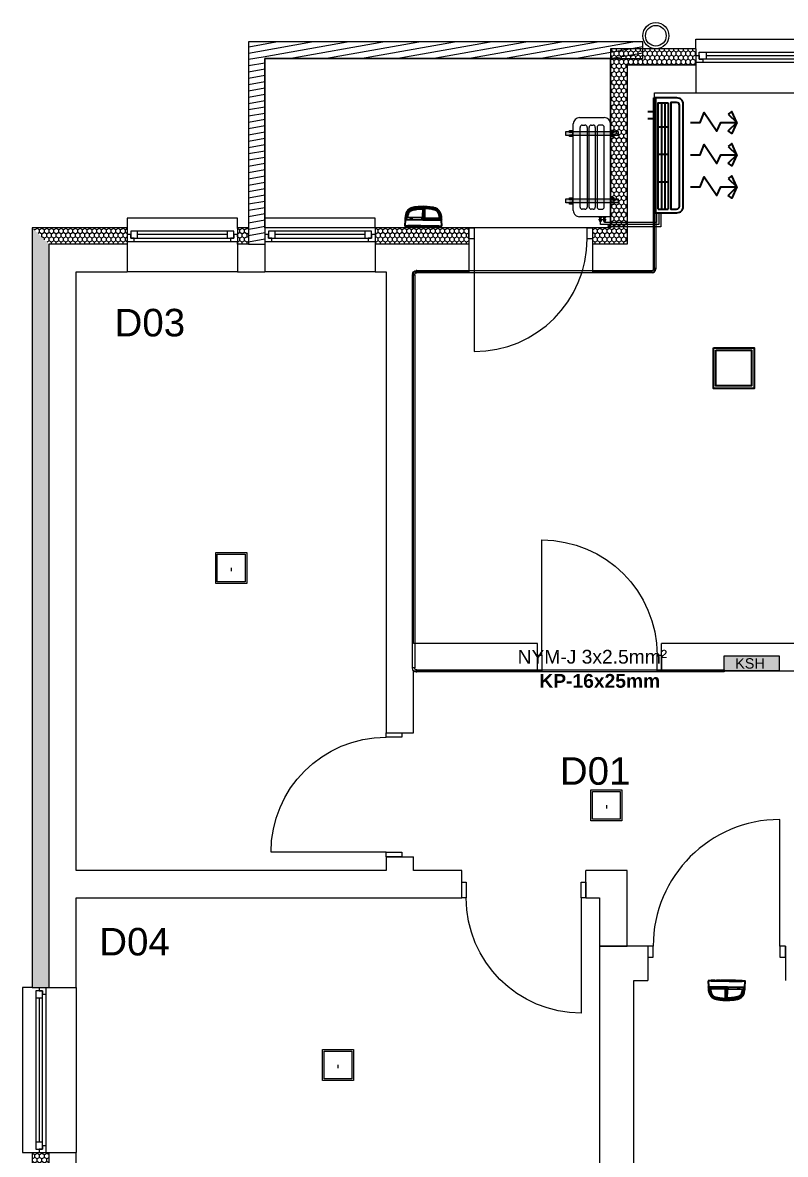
# Model space of a CAD drawing. Header units: feet. Extents: x 2565673 to 2624673, y -122443 to -81443.
# Drawn here: x 2582215 to 2587755, y -101272 to -93049 of the extents above; entities that cross this region are included whole.
import ezdxf

# ---------------------------------------------------------------- set-up
doc = ezdxf.new("R2010")
doc.units = ezdxf.units.FT
doc.header["$MEASUREMENT"] = 0
for name, color, linetype, lineweight in [('00E-Ndriqimi', 5, 'Continuous', 18), ('2DE_PRO_KT', 6, 'Continuous', 15), ('Condensate Pipe', 5, 'Continuous', 5), ('Exterior walls_Pen_No__1', 7, 'Continuous', 5), ('Exterior walls_Pen_No__19', 255, 'Continuous', 5), ('Gas Pipe', 81, 'Continuous', 5), ('Liquid Pipe', 14, 'Continuous', 5), ('Text blocks_Pen_No__2', 8, 'Continuous', 5)]:
    doc.layers.add(name, color=color, linetype=linetype, lineweight=lineweight)
for name, color, linetype in [('00E-Ndriqimi elektrike', 5, 'Continuous'), ('AIR', 7, 'Continuous'), ('AIR-00', 8, 'Continuous'), ('AIR-03', 30, 'Continuous'), ('Columns', 7, 'Continuous'), ('Exterior walls', 7, 'Continuous')]:
    doc.layers.add(name, color=color, linetype=linetype)
for name, color, linetype, lineweight, true_color in [('Annotation - Text_Pen_No__82', 7, 'Continuous', 5, 0xaaaaaa), ('ARCHICAD Doors_Pen_No__82', 7, 'Continuous', 5, 0xaaaaaa), ('ARCHICAD Windows_Pen_No__82', 7, 'Continuous', 5, 0xaaaaaa), ('Columns_Pen_No__82', 7, 'Continuous', 5, 0xaaaaaa), ('Exterior walls_Pen_No__119', 7, 'Continuous', 5, 0xdecbcb), ('Exterior walls_Pen_No__82', 7, 'Continuous', 5, 0xaaaaaa), ('Structural - Bearing_Pen_No__82', 7, 'Continuous', 5, 0xaaaaaa), ('Text blocks_Pen_No__82', 7, 'Continuous', 5, 0xaaaaaa)]:
    doc.layers.add(name, color=color, linetype=linetype, lineweight=lineweight, true_color=true_color)
doc.styles.add('CP_ATTR', font='arial.ttf')
doc.styles.add('GENERATED_STYLE_1', font='arial.ttf')
doc.styles.add('GENERATED_STYLE_2', font='arialbd.ttf')
pattern_1 = [(90, (2247653.822, -76424.967), (-34.641016, 0), [20, -40]), (90, (2247636.502, -76394.967), (-34.641016, 0), [20, -40]), (150, (2247653.822, -76404.967), (17.320508, 30), [20, -40]), (150, (2247619.18, -76404.967), (17.320508, 30), [20, -40]), (210, (2247653.822, -76424.967), (-17.320508, 30), [20, -40]), (210, (2247619.18, -76424.967), (-17.320508, 30), [20, -40])]
pattern_2 = [(10, (2247653.822, -76424.967), (-7.814168, 44.316348), [])]

# ---------------------------------------------------------------- blocks, each defined once
blk = doc.blocks.new('Window 22_4')
at = {"layer": 'ARCHICAD Windows_Pen_No__82', "color": 253, "linetype": 'Continuous', "lineweight": 5, "true_color": 0xaaaaaa}
for p, q in [((-500, 50), (-500, 120)), ((-500, 120), (500, 120)), ((500, 120), (500, 50)), ((-500, 50), (-500, 0)), ((-500, 0), (-475, 0)), ((-500, 0), (-500, -50)), ((-500, 0), (-500, -50)), ((-475, 25), (-425, 25)), ((-475, -25), (-475, 25)), ((-475, 0), (-475, -25)), ((-425, 25), (425, 25)), ((-425, 25), (-425, -25)), ((-425, 25), (425, 25)), ((-425, 0), (425, 0)), ((425, -25), (425, 25)), ((425, 25), (475, 25)), ((475, 25), (475, -25)), ((475, -25), (475, 0)), ((475, 0), (500, 0)), ((500, 50), (500, 0)), ((500, 0), (500, -50)), ((500, 0), (500, -50)), ((-450, -50), (-500, -50)), ((-500, -50), (-500, -70)), ((-500, -70), (-500, -270)), ((-475, -25), (-450, -25)), ((-425, -25), (-475, -25)), ((-450, -25), (-450, -50)), ((450, -50), (-450, -50)), ((425, -25), (-425, -25)), ((475, -25), (425, -25)), ((450, -50), (450, -25)), ((450, -25), (475, -25)), ((500, -50), (450, -50)), ((500, -50), (500, -70)), ((500, -70), (500, -270)), ((-500, -270), (500, -270))]:
    blk.add_line(p, q, dxfattribs=at)
blk = doc.blocks.new('Wall_10', base_point=(2592624.9, -93239.2))
at = {"layer": 'Exterior walls_Pen_No__82', "linetype": 'Continuous', "lineweight": 5, "true_color": 0xaaaaaa}
h = blk.add_hatch(dxfattribs=at)
h.set_pattern_fill('STYROFOAM_SM_INSULATION', color=253, style=0, pattern_type=2)
h.set_pattern_definition(pattern_1)
h.paths.add_polyline_path([(2586484.9, -93239.2), (2586604.9, -93359.2), (2587104.9, -93359.2), (2587104.9, -93339.2), (2587104.9, -93289.2), (2587104.9, -93239.2)])
at = {"layer": 'Exterior walls_Pen_No__82', "color": 253, "linetype": 'Continuous', "lineweight": 5, "true_color": 0xaaaaaa}
for p, q in [((2587104.9, -93239.2), (2587104.9, -93289.2)), ((2587104.9, -93289.2), (2587104.9, -93339.2)), ((2587104.9, -93359.2), (2586604.9, -93359.2)), ((2587104.9, -93339.2), (2587104.9, -93359.2)), ((2587104.9, -93359.2), (2587104.9, -93559.2))]:
    blk.add_line(p, q, dxfattribs=at)
at = {"layer": 'Exterior walls_Pen_No__82', "color": 253, "linetype": 'Continuous', "lineweight": 5, "true_color": 0xaaaaaa, "flags": 128}
for points in [[(2587104.9, -93239.2), (2586484.9, -93239.2)], [(2586804.9, -93559.2), (2587104.9, -93559.2)]]:
    blk.add_lwpolyline(points, dxfattribs=at)
at = {"layer": 'ARCHICAD Windows_Pen_No__82', "color": 253, "linetype": 'Continuous', "lineweight": 5, "true_color": 0xaaaaaa, "zscale": 1000}
blk.add_blockref('Window 22_4', (2587604.9, -93289.2), dxfattribs=at)
blk = doc.blocks.new('Wall_11', base_point=(2586484.9, -93239.2))
at = {"layer": 'Exterior walls_Pen_No__82', "linetype": 'Continuous', "lineweight": 5, "true_color": 0xaaaaaa}
h = blk.add_hatch(dxfattribs=at)
h.set_pattern_fill('STYROFOAM_SM_INSULATION', color=253, style=0, pattern_type=2)
h.set_pattern_definition(pattern_1)
h.paths.add_polyline_path([(2586484.9, -93239.2), (2586484.9, -94539.2), (2586604.9, -94659.2), (2586604.9, -93359.2)])
at = {"layer": 'Exterior walls_Pen_No__82', "color": 253, "linetype": 'Continuous', "lineweight": 5, "true_color": 0xaaaaaa}
blk.add_line((2586604.9, -93359.2), (2586604.9, -94659.2), dxfattribs=at)
at = {"layer": 'Exterior walls_Pen_No__82', "color": 253, "linetype": 'Continuous', "lineweight": 5, "true_color": 0xaaaaaa, "flags": 128}
for points in [[(2586484.9, -93239.2), (2586484.9, -94539.2)], [(2586804.9, -94859.2), (2586804.9, -93559.2)]]:
    blk.add_lwpolyline(points, dxfattribs=at)
blk = doc.blocks.new('Window 22_3')
at = {"layer": 'ARCHICAD Windows_Pen_No__82', "color": 253, "linetype": 'Continuous', "lineweight": 5, "true_color": 0xaaaaaa}
for p, q in [((-400, 50), (-400, 120)), ((-400, 120), (400, 120)), ((400, 120), (400, 50)), ((-400, 50), (-400, 0)), ((-400, 0), (-375, 0)), ((-400, 0), (-400, -50)), ((-400, 0), (-400, -50)), ((-375, 25), (-325, 25)), ((-375, -25), (-375, 25)), ((-375, 0), (-375, -25)), ((-325, 25), (325, 25)), ((-325, 25), (-325, -25)), ((-325, 25), (325, 25)), ((-325, 0), (325, 0)), ((325, -25), (325, 25)), ((325, 25), (375, 25)), ((375, 25), (375, -25)), ((375, -25), (375, 0)), ((375, 0), (400, 0)), ((400, 50), (400, 0)), ((400, 0), (400, -50)), ((400, 0), (400, -50)), ((-350, -50), (-400, -50)), ((-400, -50), (-400, -70)), ((-400, -70), (-400, -270)), ((-375, -25), (-350, -25)), ((-325, -25), (-375, -25)), ((-350, -25), (-350, -50)), ((350, -50), (-350, -50)), ((325, -25), (-325, -25)), ((375, -25), (325, -25)), ((350, -50), (350, -25)), ((350, -25), (375, -25)), ((400, -50), (350, -50)), ((400, -50), (400, -70)), ((400, -70), (400, -270)), ((-400, -270), (400, -270))]:
    blk.add_line(p, q, dxfattribs=at)
blk = doc.blocks.new('Storefront with Transom 22')
at = {"layer": 'ARCHICAD Doors_Pen_No__82', "color": 253, "linetype": 'Continuous', "lineweight": 5, "true_color": 0xaaaaaa}
for p, q in [((410, 0), (410, 820)), ((-450, 40), (-450, 240)), ((450, 40), (450, 240)), ((-450, 0), (-450, 40)), ((-450, -80), (-450, 0)), ((-450, 0), (-410, 0)), ((-450, -80), (-450, 0)), ((-450, -80), (-450, 0)), ((-410, 0), (-410, -80)), ((410, -80), (410, 0)), ((410, 0), (450, 0)), ((450, 0), (450, 40)), ((450, 0), (450, -80)), ((450, -80), (450, 0)), ((450, -80), (450, 0)), ((-410, -80), (-450, -80)), ((450, -80), (410, -80))]:
    blk.add_line(p, q, dxfattribs=at)
blk.add_arc((410, 0), 820, 90, 180, dxfattribs=at)
blk = doc.blocks.new('Wall_12', base_point=(2586484.9, -94539.2))
at = {"layer": 'Exterior walls_Pen_No__82', "linetype": 'Continuous', "lineweight": 5, "true_color": 0xaaaaaa}
h = blk.add_hatch(dxfattribs=at)
h.set_pattern_fill('STYROFOAM_SM_INSULATION', color=253, style=0, pattern_type=2)
h.set_pattern_definition(pattern_1)
h.paths.add_polyline_path([(2582974.9, -94539.2), (2582284.9, -94539.2), (2582404.9, -94659.2), (2582974.9, -94659.2), (2582974.9, -94639.2), (2582974.9, -94589.2)])
h = blk.add_hatch(dxfattribs=at)
h.set_pattern_fill('STYROFOAM_SM_INSULATION', color=253, style=0, pattern_type=2)
h.set_pattern_definition(pattern_1)
h.paths.add_polyline_path([(2583774.9, -94539.2), (2583774.9, -94589.2), (2583774.9, -94639.2), (2583774.9, -94659.2), (2583854.9, -94659.2), (2583854.9, -94539.2)])
h = blk.add_hatch(dxfattribs=at)
h.set_pattern_fill('STYROFOAM_SM_INSULATION', color=253, style=0, pattern_type=2)
h.set_pattern_definition(pattern_1)
h.paths.add_polyline_path([(2584774.9, -94589.2), (2584774.9, -94639.2), (2584774.9, -94659.2), (2585454.9, -94659.2), (2585454.9, -94539.2), (2584774.9, -94539.2)])
h = blk.add_hatch(dxfattribs=at)
h.set_pattern_fill('STYROFOAM_SM_INSULATION', color=253, style=0, pattern_type=2)
h.set_pattern_definition(pattern_1)
h.paths.add_polyline_path([(2586484.9, -94539.2), (2586354.9, -94539.2), (2586354.9, -94659.2), (2586604.9, -94659.2)])
at = {"layer": 'Exterior walls_Pen_No__82', "color": 253, "linetype": 'Continuous', "lineweight": 5, "true_color": 0xaaaaaa}
for p, q in [((2582974.9, -94539.2), (2582974.9, -94589.2)), ((2583774.9, -94539.2), (2583774.9, -94589.2)), ((2583854.9, -94539.2), (2583854.9, -94659.2)), ((2583974.9, -94539.2), (2583974.9, -94589.2)), ((2584774.9, -94539.2), (2584774.9, -94589.2)), ((2585454.9, -94539.2), (2585454.9, -94619.2)), ((2586354.9, -94539.2), (2586354.9, -94619.2)), ((2582974.9, -94589.2), (2582974.9, -94639.2)), ((2582974.9, -94639.2), (2582974.9, -94659.2)), ((2583774.9, -94589.2), (2583774.9, -94639.2)), ((2583774.9, -94639.2), (2583774.9, -94659.2)), ((2583974.9, -94589.2), (2583974.9, -94639.2)), ((2583974.9, -94639.2), (2583974.9, -94659.2)), ((2584774.9, -94589.2), (2584774.9, -94639.2)), ((2584774.9, -94639.2), (2584774.9, -94659.2)), ((2585454.9, -94619.2), (2585454.9, -94659.2)), ((2586354.9, -94619.2), (2586354.9, -94659.2)), ((2582974.9, -94659.2), (2582404.9, -94659.2)), ((2582974.9, -94659.2), (2582974.9, -94859.2)), ((2583854.9, -94659.2), (2583774.9, -94659.2)), ((2583774.9, -94659.2), (2583774.9, -94859.2)), ((2583854.9, -94659.2), (2583974.9, -94659.2)), ((2583974.9, -94659.2), (2583974.9, -94859.2)), ((2585454.9, -94659.2), (2584774.9, -94659.2)), ((2584774.9, -94659.2), (2584774.9, -94859.2)), ((2585454.9, -94659.2), (2585454.9, -94859.2)), ((2586604.9, -94659.2), (2586354.9, -94659.2)), ((2586354.9, -94659.2), (2586354.9, -94859.2))]:
    blk.add_line(p, q, dxfattribs=at)
at = {"layer": 'Exterior walls_Pen_No__82', "color": 253, "linetype": 'Continuous', "lineweight": 5, "true_color": 0xaaaaaa, "flags": 128}
for points in [[(2582974.9, -94539.2), (2582284.9, -94539.2)], [(2583854.9, -94539.2), (2583774.9, -94539.2)], [(2585454.9, -94539.2), (2584774.9, -94539.2)], [(2586484.9, -94539.2), (2586354.9, -94539.2)], [(2582604.9, -94859.2), (2582974.9, -94859.2)], [(2583774.9, -94859.2), (2583974.9, -94859.2)], [(2584774.9, -94859.2), (2584854.9, -94859.2)], [(2585054.9, -94859.2), (2585454.9, -94859.2)], [(2586354.9, -94859.2), (2586804.9, -94859.2)]]:
    blk.add_lwpolyline(points, dxfattribs=at)
at = {"layer": 'ARCHICAD Doors_Pen_No__82', "color": 253, "linetype": 'Continuous', "lineweight": 5, "true_color": 0xaaaaaa, "zscale": 1000, "rotation": 180}
blk.add_blockref('Storefront with Transom 22', (2585904.9, -94619.2), dxfattribs=at)
at = {"layer": 'ARCHICAD Windows_Pen_No__82', "color": 253, "linetype": 'Continuous', "lineweight": 5, "true_color": 0xaaaaaa, "xscale": -1, "zscale": 1000}
for p in [(2583374.9, -94589.2), (2584374.9, -94589.2)]:
    blk.add_blockref('Window 22_3', p, dxfattribs=at)
blk = doc.blocks.new('Window 22_2')
at = {"layer": 'ARCHICAD Windows_Pen_No__82', "color": 253, "linetype": 'Continuous', "lineweight": 5, "true_color": 0xaaaaaa}
for p, q in [((-600, 50), (-600, 120)), ((-600, 120), (600, 120)), ((600, 120), (600, 50)), ((-600, 50), (-600, 0)), ((-600, 0), (-575, 0)), ((-600, 0), (-600, -50)), ((-600, 0), (-600, -50)), ((-575, 25), (-525, 25)), ((-575, -25), (-575, 25)), ((-575, 0), (-575, -25)), ((-525, 25), (525, 25)), ((-525, 25), (-525, -25)), ((-525, 25), (525, 25)), ((-525, 0), (525, 0)), ((525, -25), (525, 25)), ((525, 25), (575, 25)), ((575, 25), (575, -25)), ((575, -25), (575, 0)), ((575, 0), (600, 0)), ((600, 50), (600, 0)), ((600, 0), (600, -50)), ((600, 0), (600, -50)), ((-550, -50), (-600, -50)), ((-600, -50), (-600, -70)), ((-600, -70), (-600, -270)), ((-575, -25), (-550, -25)), ((-525, -25), (-575, -25)), ((-550, -25), (-550, -50)), ((550, -50), (-550, -50)), ((525, -25), (-525, -25)), ((575, -25), (525, -25)), ((550, -50), (550, -25)), ((550, -25), (575, -25)), ((600, -50), (550, -50)), ((600, -50), (600, -70)), ((600, -70), (600, -270)), ((-600, -270), (600, -270))]:
    blk.add_line(p, q, dxfattribs=at)
blk = doc.blocks.new('Wall_13', base_point=(2582284.9, -94539.2))
at = {"layer": 'Exterior walls_Pen_No__82', "linetype": 'Continuous', "lineweight": 5, "true_color": 0xaaaaaa}
h = blk.add_hatch(dxfattribs=at)
h.set_pattern_fill('STYROFOAM_SM_INSULATION', color=253, style=0, pattern_type=2)
h.set_pattern_definition(pattern_1)
h.paths.add_polyline_path([(2582284.9, -100059.2), (2582334.9, -100059.2), (2582384.9, -100059.2), (2582404.9, -100059.2), (2582404.9, -94659.2), (2582284.9, -94539.2)])
h = blk.add_hatch(dxfattribs=at)
h.set_pattern_fill('STYROFOAM_SM_INSULATION', color=253, style=0, pattern_type=2)
h.set_pattern_definition(pattern_1)
h.paths.add_polyline_path([(2582284.9, -101259.2), (2582284.9, -102409.2), (2582334.9, -102409.2), (2582384.9, -102409.2), (2582404.9, -102409.2), (2582404.9, -101259.2), (2582384.9, -101259.2), (2582334.9, -101259.2)])
at = {"layer": 'Exterior walls_Pen_No__82', "color": 253, "linetype": 'Continuous', "lineweight": 5, "true_color": 0xaaaaaa}
for p, q in [((2582404.9, -94659.2), (2582404.9, -100059.2)), ((2582284.9, -100059.2), (2582334.9, -100059.2)), ((2582334.9, -100059.2), (2582384.9, -100059.2)), ((2582384.9, -100059.2), (2582404.9, -100059.2)), ((2582404.9, -100059.2), (2582604.9, -100059.2)), ((2582284.9, -101259.2), (2582334.9, -101259.2)), ((2582334.9, -101259.2), (2582384.9, -101259.2)), ((2582384.9, -101259.2), (2582404.9, -101259.2)), ((2582404.9, -101259.2), (2582404.9, -102409.2)), ((2582404.9, -101259.2), (2582604.9, -101259.2))]:
    blk.add_line(p, q, dxfattribs=at)
at = {"layer": 'Exterior walls_Pen_No__82', "color": 253, "linetype": 'Continuous', "lineweight": 5, "true_color": 0xaaaaaa, "flags": 128}
for points in [[(2582284.9, -94539.2), (2582284.9, -100059.2)], [(2582604.9, -99209.2), (2582604.9, -94859.2)], [(2582604.9, -100059.2), (2582604.9, -99409.2)], [(2582284.9, -101259.2), (2582284.9, -102409.2)], [(2582604.9, -101859.2), (2582604.9, -101259.2)]]:
    blk.add_lwpolyline(points, dxfattribs=at)
at = {"layer": 'ARCHICAD Windows_Pen_No__82', "color": 253, "linetype": 'Continuous', "lineweight": 5, "true_color": 0xaaaaaa, "xscale": -1, "zscale": 1000, "rotation": 90}
blk.add_blockref('Window 22_2', (2582334.9, -100659.2), dxfattribs=at)
blk = doc.blocks.new('Storefront with Transom 22_4')
at = {"layer": 'ARCHICAD Doors_Pen_No__82', "color": 253, "linetype": 'Continuous', "lineweight": 5, "true_color": 0xaaaaaa}
for p, q in [((460, 0), (460, 920)), ((-500, 0), (-500, -80)), ((-460, 0), (-500, 0)), ((-500, 0), (-500, -80)), ((-500, 0), (-500, -80)), ((-460, -80), (-460, 0)), ((460, 0), (460, -80)), ((500, 0), (460, 0)), ((500, -80), (500, 0)), ((500, 0), (500, -80)), ((500, 0), (500, -80)), ((-500, -80), (-460, -80)), ((-500, -80), (-500, -250)), ((460, -80), (500, -80)), ((500, -80), (500, -250))]:
    blk.add_line(p, q, dxfattribs=at)
blk.add_arc((460, 0), 920, 90, 180, dxfattribs=at)
blk = doc.blocks.new('Wall_38', base_point=(2600504.9, -100009.2))
at = {"layer": 'Exterior walls_Pen_No__82', "color": 253, "linetype": 'Continuous', "lineweight": 5, "true_color": 0xaaaaaa}
for p, q in [((2586754.9, -99759.2), (2586754.9, -99839.2)), ((2587754.9, -99759.2), (2587754.9, -99839.2)), ((2586754.9, -99839.2), (2586754.9, -100009.2)), ((2587754.9, -99839.2), (2587754.9, -100009.2))]:
    blk.add_line(p, q, dxfattribs=at)
at = {"layer": 'Exterior walls_Pen_No__82', "color": 253, "linetype": 'Continuous', "lineweight": 5, "true_color": 0xaaaaaa, "flags": 128}
for points in [[(2586754.9, -99759.2), (2586404.9, -99759.2)], [(2586654.9, -100009.2), (2586754.9, -100009.2)]]:
    blk.add_lwpolyline(points, dxfattribs=at)
at = {"layer": 'ARCHICAD Doors_Pen_No__82', "color": 253, "linetype": 'Continuous', "lineweight": 5, "true_color": 0xaaaaaa, "zscale": 1000}
blk.add_blockref('Storefront with Transom 22_4', (2587254.9, -99759.2), dxfattribs=at)
blk = doc.blocks.new('Wall_39', base_point=(2586654.9, -100009.2))
at = {"layer": 'Exterior walls_Pen_No__82', "color": 253, "linetype": 'Continuous', "lineweight": 5, "true_color": 0xaaaaaa, "flags": 128}
for points in [[(2586404.9, -99759.2), (2586404.9, -101859.2)], [(2586654.9, -101859.2), (2586654.9, -100009.2)]]:
    blk.add_lwpolyline(points, dxfattribs=at)
blk = doc.blocks.new('Wall_45', base_point=(2586604.9, -99759.2))
at = {"layer": 'Exterior walls_Pen_No__82', "color": 253, "linetype": 'Continuous', "lineweight": 5, "true_color": 0xaaaaaa, "flags": 128}
for points in [[(2586604.9, -99759.2), (2586604.9, -99209.2)], [(2586404.9, -99409.2), (2586404.9, -99759.2)], [(2586404.9, -99759.2), (2586604.9, -99759.2)]]:
    blk.add_lwpolyline(points, dxfattribs=at)
blk = doc.blocks.new('Entrance Door 22_4')
at = {"layer": 'ARCHICAD Doors_Pen_No__82', "color": 253, "linetype": 'Continuous', "lineweight": 5, "true_color": 0xaaaaaa}
for p, q in [((418, 0), (418, 836)), ((-418, 0), (-450, 0)), ((-450, 0), (-450, -115)), ((-450, 0), (-450, -115)), ((-450, 0), (-450, -115)), ((-418, -115), (-418, 0)), ((450, 0), (418, 0)), ((418, 0), (418, -115)), ((450, -115), (450, 0)), ((450, 0), (450, -115)), ((450, 0), (450, -115)), ((-450, -115), (-418, -115)), ((-450, -115), (-450, -200)), ((418, -115), (450, -115)), ((450, -115), (450, -200))]:
    blk.add_line(p, q, dxfattribs=at)
blk.add_arc((418, 0), 836, 90, 180, dxfattribs=at)
blk = doc.blocks.new('Wall_46', base_point=(2586604.9, -99209.2))
at = {"layer": 'Exterior walls_Pen_No__82', "color": 253, "linetype": 'Continuous', "lineweight": 5, "true_color": 0xaaaaaa}
for p, q in [((2585404.9, -99294.2), (2585404.9, -99209.2)), ((2586304.9, -99294.2), (2586304.9, -99209.2)), ((2585404.9, -99409.2), (2585404.9, -99294.2)), ((2586304.9, -99409.2), (2586304.9, -99294.2))]:
    blk.add_line(p, q, dxfattribs=at)
at = {"layer": 'Exterior walls_Pen_No__82', "color": 253, "linetype": 'Continuous', "lineweight": 5, "true_color": 0xaaaaaa, "flags": 128}
for points in [[(2584854.9, -99209.2), (2582604.9, -99209.2)], [(2585404.9, -99209.2), (2585054.9, -99209.2)], [(2586604.9, -99209.2), (2586304.9, -99209.2)], [(2582604.9, -99409.2), (2585404.9, -99409.2)], [(2586304.9, -99409.2), (2586404.9, -99409.2)]]:
    blk.add_lwpolyline(points, dxfattribs=at)
at = {"layer": 'ARCHICAD Doors_Pen_No__82', "color": 253, "linetype": 'Continuous', "lineweight": 5, "true_color": 0xaaaaaa, "xscale": -1, "zscale": 1000, "rotation": 180}
blk.add_blockref('Entrance Door 22_4', (2585854.9, -99409.2), dxfattribs=at)
blk = doc.blocks.new('Wall_47', base_point=(2585054.9, -99209.2))
at = {"layer": 'Exterior walls_Pen_No__82', "color": 253, "linetype": 'Continuous', "lineweight": 5, "true_color": 0xaaaaaa}
for p, q in [((2584854.9, -98209.2), (2584969.9, -98209.2)), ((2584969.9, -98209.2), (2585054.9, -98209.2)), ((2584854.9, -99109.2), (2584969.9, -99109.2)), ((2584969.9, -99109.2), (2585054.9, -99109.2))]:
    blk.add_line(p, q, dxfattribs=at)
at = {"layer": 'Exterior walls_Pen_No__82', "color": 253, "linetype": 'Continuous', "lineweight": 5, "true_color": 0xaaaaaa, "flags": 128}
for points in [[(2584854.9, -94859.2), (2584854.9, -98209.2)], [(2585054.9, -97559.2), (2585054.9, -94859.2)], [(2585054.9, -98209.2), (2585054.9, -97759.2)], [(2584854.9, -99109.2), (2584854.9, -99209.2)], [(2585054.9, -99209.2), (2585054.9, -99109.2)]]:
    blk.add_lwpolyline(points, dxfattribs=at)
at = {"layer": 'ARCHICAD Doors_Pen_No__82', "color": 253, "linetype": 'Continuous', "lineweight": 5, "true_color": 0xaaaaaa, "xscale": -1, "zscale": 1000, "rotation": 90}
blk.add_blockref('Entrance Door 22_4', (2584854.9, -98659.2), dxfattribs=at)
blk = doc.blocks.new('Entrance Door 22_3')
at = {"layer": 'ARCHICAD Doors_Pen_No__82', "color": 253, "linetype": 'Continuous', "lineweight": 5, "true_color": 0xaaaaaa}
for p, q in [((418, 0), (418, 836)), ((-450, 0), (-450, 85)), ((450, 0), (450, 85)), ((-418, 0), (-450, 0)), ((-450, 0), (-450, -115)), ((-450, -115), (-450, 0)), ((-450, -115), (-450, 0)), ((-418, -115), (-418, 0)), ((450, 0), (418, 0)), ((418, 0), (418, -115)), ((450, -115), (450, 0)), ((450, -115), (450, 0)), ((450, -115), (450, 0)), ((-450, -115), (-418, -115)), ((418, -115), (450, -115))]:
    blk.add_line(p, q, dxfattribs=at)
blk.add_arc((418, 0), 836, 90, 180, dxfattribs=at)
blk = doc.blocks.new('Wall_48', base_point=(2585054.9, -97759.2))
at = {"layer": 'Exterior walls_Pen_No__82', "color": 253, "linetype": 'Continuous', "lineweight": 5, "true_color": 0xaaaaaa}
for p, q in [((2585954.9, -97644.2), (2585954.9, -97559.2)), ((2586854.9, -97644.2), (2586854.9, -97559.2)), ((2585954.9, -97759.2), (2585954.9, -97644.2)), ((2586854.9, -97759.2), (2586854.9, -97644.2))]:
    blk.add_line(p, q, dxfattribs=at)
at = {"layer": 'Exterior walls_Pen_No__82', "color": 253, "linetype": 'Continuous', "lineweight": 5, "true_color": 0xaaaaaa, "flags": 128}
for points in [[(2585954.9, -97559.2), (2585054.9, -97559.2)], [(2589704.9, -97559.2), (2586854.9, -97559.2)], [(2585054.9, -97759.2), (2585954.9, -97759.2)], [(2586854.9, -97759.2), (2587854.9, -97759.2)], [(2588004.9, -97759.2), (2589704.9, -97759.2)]]:
    blk.add_lwpolyline(points, dxfattribs=at)
at = {"layer": 'ARCHICAD Doors_Pen_No__82', "color": 253, "linetype": 'Continuous', "lineweight": 5, "true_color": 0xaaaaaa, "xscale": -1, "zscale": 1000}
blk.add_blockref('Entrance Door 22_3', (2586404.9, -97644.2), dxfattribs=at)
blk = doc.blocks.new('Wall_63', base_point=(2586719.2, -93189.2))
at = {"layer": 'Exterior walls', "linetype": 'Continuous', "lineweight": 0, "true_color": 0xffffff}
h = blk.add_hatch(dxfattribs=at)
h.set_pattern_fill('WOOD', style=0, pattern_type=2)
h.set_pattern_definition(pattern_2)
h.paths.add_polyline_path([(2586719.2, -93189.2), (2583854.9, -93189.2), (2583974.9, -93309.2), (2586719.2, -93309.2)])
at = {"layer": 'Exterior walls_Pen_No__82', "color": 253, "linetype": 'Continuous', "lineweight": 5, "true_color": 0xaaaaaa, "flags": 128}
for points in [[(2586719.2, -93189.2), (2583854.9, -93189.2)], [(2586719.2, -93309.2), (2586719.2, -93189.2)], [(2583974.9, -93309.2), (2586719.2, -93309.2)]]:
    blk.add_lwpolyline(points, dxfattribs=at)
blk = doc.blocks.new('Wall_64', base_point=(2583854.9, -93189.2))
at = {"layer": 'Exterior walls', "linetype": 'Continuous', "lineweight": 0, "true_color": 0xffffff}
h = blk.add_hatch(dxfattribs=at)
h.set_pattern_fill('WOOD', style=0, pattern_type=2)
h.set_pattern_definition(pattern_2)
h.paths.add_polyline_path([(2583854.9, -93189.2), (2583854.9, -94539.2), (2583974.9, -94539.2), (2583974.9, -93309.2)])
h = blk.add_hatch(dxfattribs=at)
h.set_pattern_fill('WOOD', style=0, pattern_type=2)
h.set_pattern_definition(pattern_2)
h.paths.add_polyline_path([(2583854.9, -94659.2), (2583974.9, -94659.2), (2583974.9, -94539.2), (2583854.9, -94539.2)])
at = {"layer": 'Exterior walls_Pen_No__82', "color": 253, "linetype": 'Continuous', "lineweight": 5, "true_color": 0xaaaaaa}
for p, q in [((2583854.9, -94539.2), (2583854.9, -94659.2)), ((2583854.9, -94659.2), (2583974.9, -94659.2))]:
    blk.add_line(p, q, dxfattribs=at)
at = {"layer": 'Exterior walls_Pen_No__82', "color": 253, "linetype": 'Continuous', "lineweight": 5, "true_color": 0xaaaaaa, "flags": 128}
for points in [[(2583854.9, -93189.2), (2583854.9, -94539.2)], [(2583974.9, -94539.2), (2583974.9, -93309.2)]]:
    blk.add_lwpolyline(points, dxfattribs=at)
blk = doc.blocks.new('Column_3', base_point=(2586814.2, -93144.2))
at = {"layer": 'Columns_Pen_No__82', "color": 253, "linetype": 'Continuous', "lineweight": 5, "true_color": 0xaaaaaa}
for radius in [95, 75]:
    blk.add_circle((2586814.2, -93144.2), radius, dxfattribs=at)
blk = doc.blocks.new('CARRIER-W18-24 (FCD)')
at = {"layer": 'AIR-00'}
for p, q in [((-0.4747, -0.025), (-0.4747, -0.1)), ((0.3003, -0.05), (-0.4747, -0.05)), ((0.3003, -0.075), (-0.4747, -0.075)), ((-0.2747, -0.025), (-0.2747, -0.1)), ((-0.0747, -0.025), (-0.0747, -0.1)), ((0.1253, -0.025), (0.1253, -0.1)), ((0.3003, -0.1), (-0.4747, -0.1))]:
    blk.add_line(p, q, dxfattribs=at)
for points in [[(-0.4747, -0.025), (0.3003, -0.025), (0.3003, -0.1)], [(-0.3125, -0.2615), (-0.3125, -0.3311), (-0.2389, -0.3603), (-0.3755, -0.4524), (-0.3125, -0.4813), (-0.3125, -0.598)], [(-0.0781, -0.2615), (-0.0781, -0.3311), (-0.0045, -0.3603), (-0.1411, -0.4524), (-0.0781, -0.4813), (-0.0781, -0.598)], [(0.1563, -0.2615), (0.1563, -0.3311), (0.2299, -0.3603), (0.0933, -0.4524), (0.1563, -0.4813), (0.1563, -0.598)]]:
    blk.add_lwpolyline(points, dxfattribs=at)
blk.add_lwpolyline([(-0.4529, -0.1805), (0.2812, -0.1805, 0.414214), (0.3016, -0.1601), (0.3016, -0.1193), (-0.4733, -0.1193), (-0.4733, -0.1601, 0.414214)], format="xyb", close=True, dxfattribs=at)
for points in [[(-0.3734, -0.5351), (-0.3125, -0.598), (-0.3933, -0.5612)], [(-0.2516, -0.5351), (-0.3125, -0.598), (-0.2317, -0.5612)], [(-0.139, -0.5351), (-0.0781, -0.598), (-0.1589, -0.5612)], [(-0.0172, -0.5351), (-0.0781, -0.598), (0.0026, -0.5612)], [(0.0953, -0.5351), (0.1563, -0.598), (0.0755, -0.5612)], [(0.2172, -0.5351), (0.1563, -0.598), (0.237, -0.5612)]]:
    blk.add_lwpolyline(points, close=True, dxfattribs=at)
at = {"layer": 'AIR-03'}
for p, q in [((0.335, 0), (-0.5, 0)), ((-0.5, 0), (-0.5, -0.163)), ((0.185, 0.05), (0.185, 0)), ((0.235, 0.05), (0.235, 0))]:
    blk.add_line(p, q, dxfattribs=at)
blk.add_lwpolyline([(-0.5, 0), (-0.5, -0.163, 0.414214), (-0.455, -0.208), (0.29, -0.208, 0.414214), (0.335, -0.163), (0.335, 0)], format="xyb", dxfattribs=at)
blk = doc.blocks.new('NJS12')
at = {"layer": 'Exterior walls_Pen_No__119', "linetype": 'Continuous', "lineweight": 0, "true_color": 0xeee4e4}
for points in [[(-251.9, 55), (-252, -325), (-282.5, -325), (-282.5, 55)], [(237.5, 55), (237.5, -325), (207, -325), (206.9, 55)]]:
    blk.add_hatch(color=254, dxfattribs=at).paths.add_polyline_path(points)
at = {"color": 3, "lineweight": 13}
for p, q in [((-382.5, -225), (-382.5, -45)), ((-337.5, 0), (337.5, 0)), ((337.5, 0), (337.5, -225)), ((292.5, -270), (-337.5, -270))]:
    blk.add_line(p, q, dxfattribs=at)
at = {"color": 3}
for p, q in [((-328.1, -61.3), (-328.1, -80.8)), ((266.9, -45), (-311.8, -45)), ((283.2, -80.8), (283.2, -61.3)), ((-328.1, -139.5), (-328.1, -126.5)), ((-311.8, -97.1), (266.9, -97.1)), ((-311.8, -110.2), (266.9, -110.2)), ((266.9, -155.8), (-311.8, -155.8)), ((283.2, -126.5), (283.2, -139.5)), ((-328.1, -204.8), (-328.1, -185.2)), ((-311.8, -168.9), (266.9, -168.9)), ((266.9, -221.1), (-311.8, -221.1)), ((283.2, -185.2), (283.2, -204.8))]:
    blk.add_line(p, q, dxfattribs=at)
for points in [[(-244.6, 0), (-244.6, 27.1), (-258.9, 27.1), (-258.9, 11.8, -1), (-275.6, 11.8), (-275.6, 27.1), (-289.9, 27.1), (-289.9, 0)], [(244.9, 0), (244.9, 27.1), (230.6, 27.1), (230.6, 11.8, -1), (213.9, 11.8), (213.9, 27.1), (199.6, 27.1), (199.6, 0)], [(337.5, -35), (341, -35, -0.414214), (343.9, -37.9), (343.9, -51.1, -0.414214), (341, -54), (337.5, -54)], [(337.5, -64), (341, -64, -0.414214), (343.9, -66.9), (343.9, -80.1, -0.414214), (341, -83), (337.5, -83)], [(-244.6, -270), (-244.6, -297.2), (-258.9, -297.2), (-258.9, -281.9, 1), (-275.6, -281.9), (-275.6, -297.2), (-289.9, -297.2), (-289.9, -270)], [(244.9, -270), (244.9, -297.2), (230.6, -297.2), (230.6, -281.9, 1), (213.9, -281.9), (213.9, -297.2), (199.6, -297.2), (199.6, -270)]]:
    blk.add_lwpolyline(points, format="xyb", dxfattribs=at)
for points in [[(343.9, -40.4), (355.9, -40.4), (355.9, -48.6), (343.9, -48.6)], [(343.9, -69.4), (355.9, -69.4), (355.9, -77.6), (343.9, -77.6)], [(355.9, -36.6), (362.7, -36.6), (362.7, -52.4), (355.9, -52.4)], [(355.9, -65.6), (362.7, -65.6), (362.7, -81.4), (355.9, -81.4)]]:
    blk.add_lwpolyline(points, close=True, dxfattribs=at)
for points in [[(362.7, -39.6), (368.9, -39.6, -0.414214), (371.7, -42.4), (371.7, -46.6, -0.414214), (368.9, -49.4), (362.7, -49.4)], [(362.7, -68.6), (368.9, -68.6, -0.414214), (371.7, -71.4), (371.7, -75.6, -0.414214), (368.9, -78.4), (362.7, -78.4)]]:
    blk.add_lwpolyline(points, format="xyb", close=True, dxfattribs=at)
at = {"lineweight": 13}
blk.add_lwpolyline([(237.5, -270), (237.5, -325)], dxfattribs=at)
at = {"color": 3, "lineweight": 13}
for centre, start, end in [((-337.5, -45), 90, 180), ((-337.5, -225), 180, 270), ((292.5, -225), 270, 0)]:
    blk.add_arc(centre, 45, start, end, dxfattribs=at)
at = {"color": 3}
for centre, start, end in [((-311.8, -61.3), 90, 180), ((-311.8, -80.8), 180, 270), ((266.9, -61.3), 0, 90), ((266.9, -80.8), 270, 360), ((-311.8, -126.5), 90, 180), ((-311.8, -139.5), 180, 270), ((266.9, -126.5), 0, 90), ((266.9, -139.5), 270, 360), ((-311.8, -185.2), 90, 180), ((-311.8, -204.8), 180, 270), ((266.9, -185.2), 0, 90), ((266.9, -204.8), 270, 360)]:
    blk.add_arc(centre, 16.3, start, end, dxfattribs=at)
at = {"layer": 'Exterior walls_Pen_No__1', "color": 7, "linetype": 'Continuous', "lineweight": 5, "flags": 128}
for points in [[(-251.9, 55), (-252, -325), (-282.5, -325), (-282.5, 55)], [(237.5, 55), (237.5, -325), (207, -325), (206.9, 55)]]:
    blk.add_lwpolyline(points, close=True, dxfattribs=at)
blk = doc.blocks.new('VT-8624W-SQ 24W')
for points in [[(-147.5, 147.5), (147.5, 147.5), (147.5, -147.5), (-147.5, -147.5)], [(-129.8, 129.8), (129.8, 129.8), (129.8, -129.8), (-129.8, -129.8)]]:
    blk.add_lwpolyline(points, close=True)
blk = doc.blocks.new('VT-8618W-SQ 18W')
blk.add_line((0, 0), (0, -23.2))
for points in [[(-112.5, 112.5), (112.5, 112.5), (112.5, -112.5), (-112.5, -112.5)], [(-100.9, 100.9), (100.9, 100.9), (100.9, -100.9), (-100.9, -100.9)]]:
    blk.add_lwpolyline(points, close=True)
blk = doc.blocks.new('Trup ndriques LED 1x12W per montim ne mure mbi derë te baneses')
at = {"layer": '00E-Ndriqimi elektrike', "linetype": 'Continuous', "lineweight": -3}
for points in [[(-3.5, 145.9), (-49.6, 143.6), (-55.4, 143.6), (-60, 143.6), (-65.7, 142.4), (-70.4, 142.4), (-76.1, 141.3), (-80.7, 141.3), (-86.5, 140.1), (-91.1, 139), (-96.9, 136.7), (-101.5, 135.5), (-106.1, 133.2), (-110.7, 132.1), (-115.3, 128.6), (-118.8, 126.3), (-123.4, 124), (-126.9, 120.5), (-131.5, 114.8), (-134.9, 110.1), (-138.4, 105.5), (-140.7, 99.8), (-143, 94), (-144.2, 90.5), (-144.2, 87.1), (-145.3, 83.6), (-146.5, 80.2), (-147.6, 75.5), (-147.6, 72.1), (-148.8, 67.5), (-148.8, 64), (-149.9, 59.4), (-149.9, 54.8), (-151.1, 50.2), (-151.1, 45.6), (-152.2, 40.9), (-152.2, 36.3), (-152.2, 31.7), (-153.4, 27.1), (-153.4, 22.5), (-153.4, 17.9), (-153.4, 13.3), (-154.5, 9.8), (-154.5, 5.2), (-154.5, 0.6), (-154.5, -4), (-153.4, -7.5), (-153.4, -12.1), (-153.4, -17.9), (-153.4, -22.5), (-152.2, -28.3), (-152.2, -34), (-152.2, -39.8), (-151.1, -45.6), (-151.1, -51.3), (-149.9, -57.1), (-148.8, -62.9), (-148.8, -67.5), (-147.6, -72.1), (-146.5, -76.7), (-146.5, -81.3), (-145.3, -84.8), (-144.2, -88.2), (-143, -91.7), (-141.9, -95.1), (-140.7, -98.6), (-139.6, -102.1), (-138.4, -104.4), (-136.1, -107.8), (-132.6, -112.5), (-129.2, -118.2), (-124.6, -121.7), (-119.9, -126.3), (-115.3, -129.8), (-111.9, -130.9), (-109.6, -132.1), (-106.1, -134.4), (-102.6, -135.5), (-99.2, -136.7), (-94.6, -137.8), (-90, -139), (-85.3, -139), (-80.7, -140.1), (-75, -141.3), (-69.2, -141.3), (-63.4, -142.4), (-60, -142.4), (-56.5, -142.4), (-53.1, -143.6), (-49.6, -143.6), (-3.5, -144.7), (-3.5, -121.7), (-1.2, -121.7), (0, -119.4), (0, -105.5), (-1.2, -104.4), (-3.5, -104.4), (-3.5, -102.1), (-1.2, -102.1), (0, -100.9), (0, -89.4), (-1.2, -88.2), (-3.5, -88.2), (-3.5, -87.1), (-1.2, -87.1), (0, -85.9), (0, -80.2), (-1.2, -79), (-3.5, -79), (-3.5, -77.9), (-1.2, -77.9), (0, -76.7), (0, -70.9), (-1.2, -69.8), (-3.5, -69.8), (-3.5, -68.6), (-1.2, -68.6), (0, -67.5), (0, -60.5), (-1.2, -60.5), (-3.5, -60.5), (-3.5, -58.2), (0, -58.2), (0, -57.1), (0, -54.8), (0, -53.6), (0, -45.6), (-1.2, -44.4), (0, -43.2), (0, 43.2), (-2.3, 45.6), (-3.5, 45.6), (-3.5, 47.9), (-1.2, 47.9), (0, 49), (0, 54.8), (0, 55.9), (0, 58.2), (0, 58.2), (-3.5, 58.2), (-3.5, 59.4), (-1.2, 60.5), (0, 60.5), (0, 80.2), (-1.2, 81.3), (-3.5, 81.3), (-3.5, 92.8), (-1.2, 92.8), (0, 92.8), (0, 99.8), (-1.2, 100.9), (-3.5, 100.9), (-3.5, 104.4), (-1.2, 104.4), (0, 105.5), (0, 120.5), (-1.2, 121.7), (-3.5, 121.7), (-3.5, 145.9)], [(-64.6, 9.8), (-64.6, 128.6), (-49.6, 143.6), (-49.6, 4), (-153.4, 1.7)], [(-56.5, 139), (-58.8, 139), (-62.3, 139), (-66.9, 139), (-71.5, 139), (-75, 137.8), (-78.4, 137.8), (-81.9, 136.7), (-85.3, 136.7), (-88.8, 135.5), (-93.4, 134.4), (-96.9, 133.2), (-101.5, 132.1), (-106.1, 129.8), (-110.7, 127.4), (-114.2, 126.3), (-117.6, 124), (-121.1, 121.7), (-123.4, 118.2), (-125.7, 115.9), (-128, 113.6), (-130.3, 110.1), (-132.6, 107.8), (-134.9, 102.1), (-137.2, 97.5), (-138.4, 92.8), (-139.6, 90.5), (-140.7, 87.1), (-141.9, 83.6), (-143, 79), (-144.2, 73.2), (-145.3, 67.5), (-145.3, 64), (-145.3, 61.7), (-146.5, 58.2), (-146.5, 54.8), (-147.6, 49), (-147.6, 43.2), (-148.8, 37.5), (-148.8, 30.6), (-148.8, 24.8), (-149.9, 17.9), (-149.9, 12.1), (-149.9, 5.2)], [(-65.7, 129.8), (-68, 129.8), (-71.5, 129.8), (-75, 129.8), (-78.4, 128.6), (-83, 127.4), (-88.8, 126.3), (-93.4, 125.1), (-98, 124), (-102.6, 122.8), (-106.1, 120.5), (-110.7, 118.2), (-113, 115.9), (-116.5, 113.6), (-118.8, 111.3), (-121.1, 109), (-123.4, 106.7), (-126.9, 100.9), (-130.3, 96.3), (-131.5, 90.5), (-133.8, 85.9), (-133.8, 83.6), (-134.9, 80.2), (-136.1, 76.7), (-137.2, 72.1), (-138.4, 66.3), (-138.4, 60.5), (-139.6, 57.1), (-139.6, 53.6), (-140.7, 50.2), (-140.7, 46.7), (-140.7, 42.1), (-141.9, 37.5), (-141.9, 32.9), (-143, 27.1), (-143, 22.5), (-143, 17.9), (-143, 12.1), (-143, 6.3)], [(-65.7, 128.6), (-68, 127.4), (-71.5, 127.4), (-75, 127.4), (-78.4, 126.3), (-83, 126.3), (-87.7, 125.1), (-93.4, 122.8), (-98, 121.7), (-102.6, 120.5), (-106.1, 118.2), (-109.6, 115.9), (-113, 113.6), (-115.3, 112.4), (-118.8, 109), (-121.1, 106.7), (-122.3, 104.4), (-125.7, 99.8), (-128, 94), (-130.3, 89.4), (-131.5, 84.8), (-132.6, 82.5), (-133.8, 79), (-133.8, 74.4), (-134.9, 69.8), (-136.1, 65.2), (-137.2, 59.4), (-137.2, 55.9), (-137.2, 52.5), (-138.4, 49), (-138.4, 45.6), (-139.6, 40.9), (-139.6, 36.3), (-139.6, 31.7), (-140.7, 28.3), (-140.7, 23.6), (-140.7, 19), (-140.7, 14.4), (-140.7, 7.5), (-141.9, 6.3), (-143, 6.3)], [(-66.9, 9.8), (-66.9, 129.8), (-56.5, 140.1), (-49.6, 143.6)], [(-51.9, 100.9), (-54.2, 102.1), (-55.4, 100.9), (-57.7, 99.8), (-61.1, 96.3), (-62.3, 92.8), (-61.1, 91.7), (-58.8, 91.7), (-57.7, 92.8), (-54.2, 97.5), (-51.9, 100.9)], [(-3.5, 121.7), (-3.5, -19), (-3.5, -121.7)], [(-154.5, 5.2), (-151.1, 8.6), (-143, 8.6), (-140.7, 8.6)], [(-49.6, 4), (-51.9, 6.3), (-53.1, 7.5), (-55.4, 8.6), (-57.7, 8.6), (-148.8, 6.3), (-151.1, 5.2), (-152.2, 4), (-153.4, 0.6), (-153.4, -0.6), (-153.4, -2.9), (-151.1, -5.2), (-148.8, -5.2), (-69.2, -7.5), (-66.9, -7.5), (-65.7, -9.8), (-66.9, -125.1), (-70.4, -125.1), (-73.8, -124), (-77.3, -124), (-80.7, -122.8), (-86.5, -121.7), (-92.3, -120.5), (-96.9, -118.2), (-101.5, -117.1), (-105, -115.9), (-107.3, -114.8), (-109.6, -112.5), (-111.9, -111.3), (-115.3, -107.8), (-118.8, -104.4), (-121.1, -100.9), (-122.3, -98.6), (-124.6, -95.1), (-125.7, -91.7), (-128, -87.1), (-129.2, -82.5), (-130.3, -76.7), (-131.5, -70.9), (-132.6, -65.2), (-133.8, -59.4), (-134.9, -53.6), (-136.1, -47.9), (-136.1, -42.1), (-137.2, -36.3), (-137.2, -31.7), (-137.2, -27.1), (-137.2, -22.5), (-138.4, -19), (-138.4, -15.6), (-138.4, -12.1), (-138.4, -7.5), (-138.4, -6.3)], [(-153.4, 2.9), (-51.9, 6.3)], [(-140.7, 7.5), (-55.4, 9.8), (-51.9, 8.6), (-50.7, 7.5), (-49.6, 4)], [(-3.5, 73.2), (0, 73.2)], [(-153.4, -1.7), (-49.6, -4)], [(-153.4, -2.9), (-51.9, -5.2)], [(-153.4, -5.2), (-151.1, -8.6), (-139.6, -8.6)], [(-56.5, -139), (-58.8, -139), (-62.3, -139), (-65.7, -139), (-69.2, -139), (-72.7, -137.8), (-77.3, -137.8), (-80.7, -136.7), (-85.3, -135.5), (-90, -135.5), (-93.4, -134.4), (-98, -132.1), (-102.6, -130.9), (-106.1, -129.8), (-110.7, -127.4), (-114.2, -125.1), (-117.6, -122.8), (-121.1, -120.5), (-124.6, -117.1), (-128, -113.6), (-130.3, -109), (-133.8, -104.4), (-134.9, -100.9), (-137.2, -98.6), (-138.4, -95.1), (-139.6, -90.5), (-140.7, -87.1), (-141.9, -82.5), (-143, -76.7), (-144.2, -72.1), (-145.3, -66.3), (-145.3, -60.5), (-146.5, -54.8), (-147.6, -49), (-147.6, -43.2), (-148.8, -37.5), (-148.8, -32.9), (-148.8, -27.1), (-149.9, -22.5), (-149.9, -17.9), (-149.9, -14.4), (-149.9, -11), (-149.9, -7.5), (-149.9, -5.2)], [(-139.6, -6.3), (-139.6, -9.8), (-139.6, -14.4), (-139.6, -19), (-139.6, -24.8), (-138.4, -30.6), (-138.4, -36.3), (-137.2, -42.1), (-137.2, -46.7), (-136.1, -51.3), (-136.1, -55.9), (-134.9, -61.7), (-133.8, -67.5), (-132.6, -73.2), (-131.5, -79), (-130.3, -84.8), (-129.2, -90.5), (-126.9, -95.1), (-124.6, -99.8), (-121.1, -104.4), (-117.6, -107.8), (-115.3, -110.1), (-111.9, -112.5), (-109.6, -114.8), (-107.3, -115.9), (-103.8, -118.2), (-100.3, -119.4), (-94.6, -120.5), (-88.8, -122.8), (-83, -124), (-77.3, -125.1), (-71.5, -126.3), (-65.7, -126.3), (-49.6, -143.6)], [(-68, -7.5), (-57.7, -7.5), (-53.1, -7.5), (-49.6, -4), (-49.6, -143.6)], [(-49.6, -4), (-50.7, -6.3), (-51.9, -7.5), (-55.4, -9.8), (-65.7, -9.8)], [(0, -19), (-3.5, -19)], [(-3.5, -27.1), (0, -27.1)], [(-3.5, -28.3), (0, -28.3)], [(-3.5, -34), (0, -32.9)], [(-3.5, -37.5), (-2.3, -37.5), (-1.2, -36.3), (0, -35.2)], [(-3.5, -44.4), (-1.2, -44.4)], [(-3.5, -49), (0, -49)], [(-3.5, -53.6), (0, -53.6)], [(-68, -126.3), (-68, -127.4), (-56.5, -139), (-54.2, -141.3), (-51.9, -143.6)], [(-51.9, -99.8), (-54.2, -100.9), (-56.5, -99.8), (-58.8, -98.6), (-61.1, -95.1), (-62.3, -92.8), (-61.1, -91.7), (-58.8, -91.7), (-56.5, -92.8), (-53.1, -96.3), (-51.9, -99.8)], [(-3.5, -94), (0, -94)]]:
    blk.add_lwpolyline(points, dxfattribs=at)
blk = doc.blocks.new('*U142')
for p, q in [((0, -8), (0, 8)), ((0, 8), (2231.9, 8)), ((2231.9, 8), (2231.9, -8)), ((2231.9, -8), (0, -8))]:
    blk.add_line(p, q)
at = {"style": 'CP_ATTR', "flags": 9}
for tag in ['NAME', 'PRODUCER', 'PRODUCT-TYPE', 'ARTICLE', 'FLOW', 'NUMBER', 'SYSTEM', 'FORM', 'SIZE', 'CHARACTER', 'ORDER-NO', 'GROUP', 'OTHER']:
    blk.add_attdef(tag, (0, 0), '', height=0.0001, dxfattribs=at)
blk = doc.blocks.new('*U143')
for p, q in [((0, -8), (0, 8)), ((0, 8), (5, 8)), ((15, 18), (15, 23)), ((15, 23), (31, 23)), ((31, 23), (31, 18)), ((5, -8), (0, -8))]:
    blk.add_line(p, q)
for radius in [26, 10]:
    blk.add_arc((5, 18), radius, 270, 0)
at = {"style": 'CP_ATTR', "flags": 9}
for tag in ['NAME', 'PRODUCER', 'PRODUCT-TYPE', 'ARTICLE', 'FLOW', 'NUMBER', 'SYSTEM', 'FORM', 'SIZE', 'CHARACTER', 'ORDER-NO', 'GROUP', 'OTHER']:
    blk.add_attdef(tag, (0, 0), '', height=0.0001, dxfattribs=at)
blk = doc.blocks.new('*U144')
for p, q in [((0, -8), (0, 8)), ((0, 8), (2854, 8)), ((2854, 8), (2854, -8)), ((2854, -8), (0, -8))]:
    blk.add_line(p, q)
at = {"style": 'CP_ATTR', "flags": 9}
for tag in ['NAME', 'PRODUCER', 'PRODUCT-TYPE', 'ARTICLE', 'FLOW', 'NUMBER', 'SYSTEM', 'FORM', 'SIZE', 'CHARACTER', 'ORDER-NO', 'GROUP', 'OTHER']:
    blk.add_attdef(tag, (0, 0), '', height=0.0001, dxfattribs=at)
blk = doc.blocks.new('*U145')
for p, q in [((0, -8), (0, 8)), ((0, 8), (5, 8)), ((15, 18), (15, 23)), ((15, 23), (31, 23)), ((31, 23), (31, 18)), ((5, -8), (0, -8))]:
    blk.add_line(p, q)
for radius in [26, 10]:
    blk.add_arc((5, 18), radius, 270, 0)
at = {"style": 'CP_ATTR', "flags": 9}
for tag in ['NAME', 'PRODUCER', 'PRODUCT-TYPE', 'ARTICLE', 'FLOW', 'NUMBER', 'SYSTEM', 'FORM', 'SIZE', 'CHARACTER', 'ORDER-NO', 'GROUP', 'OTHER']:
    blk.add_attdef(tag, (0, 0), '', height=0.0001, dxfattribs=at)
blk = doc.blocks.new('*U146')
for p, q in [((0, -8), (0, 8)), ((0, 8), (1704, 8)), ((1704, 8), (1704, -8)), ((1704, -8), (0, -8))]:
    blk.add_line(p, q)
at = {"style": 'CP_ATTR', "flags": 9}
for tag in ['NAME', 'PRODUCER', 'PRODUCT-TYPE', 'ARTICLE', 'FLOW', 'NUMBER', 'SYSTEM', 'FORM', 'SIZE', 'CHARACTER', 'ORDER-NO', 'GROUP', 'OTHER']:
    blk.add_attdef(tag, (0, 0), '', height=0.0001, dxfattribs=at)
blk = doc.blocks.new('*U147')
for p, q in [((0, -8), (0, 8)), ((0, 8), (5, 8)), ((15, 18), (15, 23)), ((15, 23), (31, 23)), ((31, 23), (31, 18)), ((5, -8), (0, -8))]:
    blk.add_line(p, q)
for radius in [26, 10]:
    blk.add_arc((5, 18), radius, 270, 0)
at = {"style": 'CP_ATTR', "flags": 9}
for tag in ['NAME', 'PRODUCER', 'PRODUCT-TYPE', 'ARTICLE', 'FLOW', 'NUMBER', 'SYSTEM', 'FORM', 'SIZE', 'CHARACTER', 'ORDER-NO', 'GROUP', 'OTHER']:
    blk.add_attdef(tag, (0, 0), '', height=0.0001, dxfattribs=at)
blk = doc.blocks.new('*U148')
for p, q in [((0, -8), (0, 8)), ((0, 8), (1240.2, 8)), ((1240.2, 8), (1240.2, -8)), ((1240.2, -8), (0, -8))]:
    blk.add_line(p, q)
at = {"style": 'CP_ATTR', "flags": 9}
for tag in ['NAME', 'PRODUCER', 'PRODUCT-TYPE', 'ARTICLE', 'FLOW', 'NUMBER', 'SYSTEM', 'FORM', 'SIZE', 'CHARACTER', 'ORDER-NO', 'GROUP', 'OTHER']:
    blk.add_attdef(tag, (0, 0), '', height=0.0001, dxfattribs=at)

msp = doc.modelspace()

# ---------------------------------------------------------------- hatches: boundary and pattern name
at = {"layer": 'Exterior walls_Pen_No__19', "linetype": 'Continuous', "lineweight": 5}
msp.add_hatch(color=255, dxfattribs=at).paths.add_polyline_path([(2587309.8, -97759.2), (2587309.8, -97649.2), (2587709.8, -97649.2), (2587709.8, -97759.2)])

# ---------------------------------------------------------------- linework, layer by layer
at = {"layer": 'Condensate Pipe'}
msp.add_lwpolyline([(2586849.9, -94430.6), (2586849.9, -94531.8), (2586479.5, -94531.8), (2586479.5, -94526.8)], dxfattribs=at)
msp.add_circle((2586477, -94526.4), 8, dxfattribs=at)
at = {"layer": 'Exterior walls_Pen_No__82', "color": 253, "linetype": 'Continuous', "lineweight": 5, "true_color": 0xaaaaaa, "flags": 128}
msp.add_lwpolyline([(2587309.8, -97759.2), (2587309.8, -97649.2), (2587709.8, -97649.2), (2587709.8, -97759.2)], close=True, dxfattribs=at)
at = {"layer": 'Gas Pipe'}
msp.add_lwpolyline([(2586834.9, -94430.6), (2586834.9, -94516.8), (2586411.4, -94516.8), (2586411.4, -94494)], dxfattribs=at)
at = {"layer": 'Liquid Pipe'}
msp.add_lwpolyline([(2586819.9, -94430.6), (2586819.9, -94501.8), (2586440.4, -94501.8), (2586440.3, -94494)], dxfattribs=at)
at = {"layer": 'Structural - Bearing_Pen_No__82', "color": 253, "linetype": 'Continuous', "lineweight": 5, "true_color": 0xaaaaaa, "flags": 128}
msp.add_lwpolyline([(2586484.9, -94537.6), (2586484.9, -93309.2), (2583974.9, -93309.2), (2583974.9, -94537.6)], close=True, dxfattribs=at)

# ---------------------------------------------------------------- block references
at = {"layer": '00E-Ndriqimi'}
for p in [(2583729.9, -97011), (2586454.9, -98736), (2584504.9, -100622.6)]:
    msp.add_blockref('VT-8618W-SQ 18W', p, dxfattribs=at)
at = {"layer": '00E-Ndriqimi elektrike', "ltscale": 0.015289, "xscale": 0.9245096010064542, "yscale": 0.9245096010064542, "zscale": 0.9245096010064542}
for p, rotation in [((2585124.9, -94529.2), 269.3338696857263), ((2587329.2, -100009.2), 89.33386968572626)]:
    msp.add_blockref('Trup ndriques LED 1x12W per montim ne mure mbi derë te baneses', p, dxfattribs=dict(at, rotation=rotation))
at = {"layer": '00E-Ndriqimi elektrike'}
msp.add_blockref('VT-8624W-SQ 24W', (2587379.9, -95559.2), dxfattribs=at)
at = {"layer": '2DE_PRO_KT'}
for name, p, rotation in [('*U148', (2586804.9, -94836.2), 90), ('*U144', (2585054.9, -97736.2), 90), ('*U142', (2587309.8, -97759.2), 180)]:
    msp.add_blockref(name, p, dxfattribs=dict(at, rotation=rotation))
at = {"layer": '2DE_PRO_KT', "yscale": -1, "zscale": 25}
for name, p, rotation in [('*U145', (2585054.9, -94882.2), 90), ('*U143', (2585077.9, -97759.2), 180)]:
    msp.add_blockref(name, p, dxfattribs=dict(at, rotation=rotation))
at = {"layer": '2DE_PRO_KT'}
msp.add_blockref('*U146', (2585077.9, -94859.2), dxfattribs=at)
at = {"layer": '2DE_PRO_KT', "zscale": 25}
msp.add_blockref('*U147', (2586781.9, -94859.2), dxfattribs=at)
at = {"layer": 'AIR', "xscale": 999.5108336315826, "yscale": 999.5108336315826, "zscale": 999.5108336315826, "rotation": 90}
msp.add_blockref('CARRIER-W18-24 (FCD)', (2586804.9, -93930.9), dxfattribs=at)
at = {"layer": 'Columns', "color": 253, "lineweight": 5, "true_color": 0xaaaaaa}
msp.add_blockref('Column_3', (2586814.2, -93144.2), dxfattribs=at)
at = {"layer": 'Exterior walls', "color": 253, "lineweight": 5, "true_color": 0xaaaaaa}
for name, p in [('Wall_63', (2586719.2, -93189.2)), ('Wall_64', (2583854.9, -93189.2)), ('Wall_10', (2592624.9, -93239.2)), ('Wall_11', (2586484.9, -93239.2)), ('Wall_12', (2586484.9, -94539.2)), ('Wall_13', (2582284.9, -94539.2)), ('Wall_47', (2585054.9, -99209.2)), ('Wall_48', (2585054.9, -97759.2)), ('Wall_38', (2600504.9, -100009.2)), ('Wall_46', (2586604.9, -99209.2)), ('Wall_45', (2586604.9, -99759.2)), ('Wall_39', (2586654.9, -100009.2))]:
    msp.add_blockref(name, p, dxfattribs=at)
at = {"layer": 'Liquid Pipe', "lineweight": 13, "rotation": 270}
msp.add_blockref('NJS12', (2586484.8, -94122.2), dxfattribs=at)

# ---------------------------------------------------------------- texts
at = {"layer": 'Annotation - Text_Pen_No__82', "color": 0, "linetype": 'Continuous', "lineweight": 5, "char_height": 100, "attachment_point": 8}
for s, insert, style in [('\\A1;NYM-J 3x2.5mm²', (2586353.3, -97707.7), 'GENERATED_STYLE_1'), ('\\A1;KP-16x25mm', (2586406.8, -97883.2), 'GENERATED_STYLE_2')]:
    msp.add_mtext(s, dxfattribs=dict(at, insert=insert, style=style))
at = {"layer": 'Text blocks_Pen_No__2', "color": 8, "linetype": 'Continuous', "lineweight": 5, "char_height": 200, "attachment_point": 1, "style": 'GENERATED_STYLE_1'}
for s, insert in [('\\A1;D03', (2582882.7, -95128.8)), ('\\A1;D01', (2586117.1, -98386.5)), ('\\A1;D04', (2582771.5, -99626.8))]:
    msp.add_mtext(s, dxfattribs=dict(at, insert=insert))
at = {"layer": 'Text blocks_Pen_No__82', "color": 253, "linetype": 'Continuous', "lineweight": 5, "true_color": 0xaaaaaa, "insert": (2587497.9, -97667.1), "char_height": 75, "attachment_point": 2, "style": 'GENERATED_STYLE_1'}
msp.add_mtext('\\A1;KSH', dxfattribs=at)

doc.saveas('drawing.dxf')
